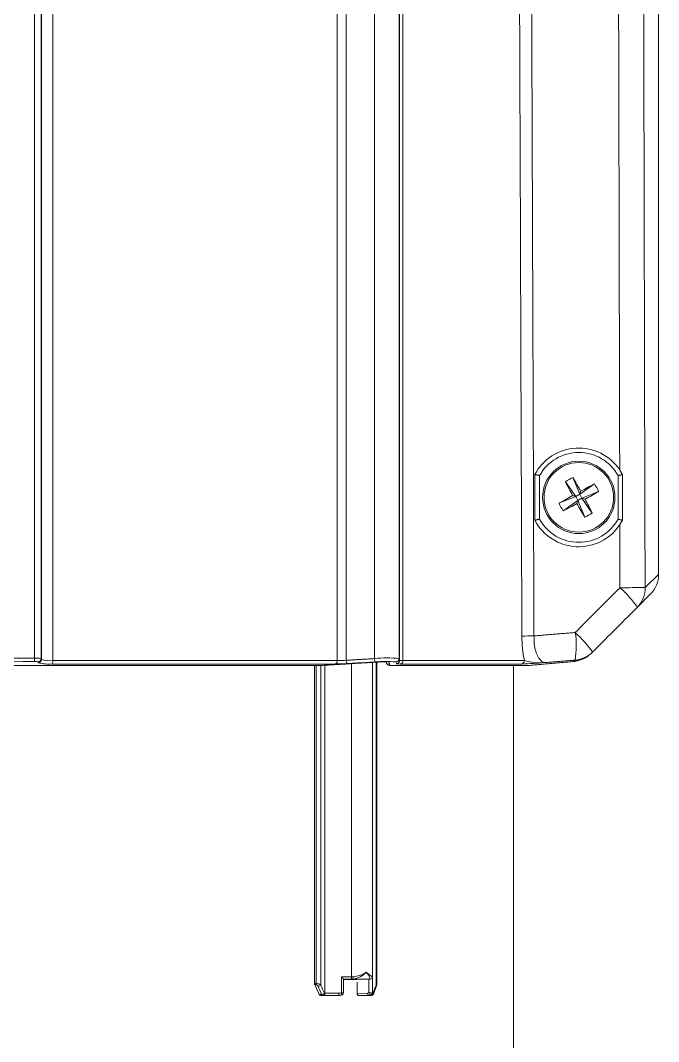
# Model space of a CAD drawing. Extents: x 8 to 113, y 2 to 87.
# Drawn here: x 49.362 to 52.202, y 63.777 to 68.325 of the extents above; entities that cross this region are included whole.
import ezdxf

# ---------------------------------------------------------------- set-up
doc = ezdxf.new("R2010")
doc.units = 0
doc.header["$MEASUREMENT"] = 0
doc.layers.add('OBJECT', color=7, linetype='CONTINUOUS')

msp = doc.modelspace()

# ---------------------------------------------------------------- linework, layer by layer
at = {"layer": 'OBJECT', "linetype": 'Continuous', "lineweight": 15}
for p, q in [((52.2022, 70.5414), (52.2022, 65.8575)), ((49.4245, 65.4847), (49.4245, 69.9096)), ((49.4545, 65.4837), (49.4545, 69.7824)), ((49.4559, 65.4791), (49.4559, 69.6927)), ((49.5064, 69.6927), (49.5064, 65.4737)), ((50.9384, 65.4828), (50.9384, 69.5377)), ((51.0474, 69.5417), (51.0474, 65.483)), ((50.772, 65.4737), (50.772, 69.3927)), ((50.8125, 69.3927), (50.8125, 65.4754)), ((51.0497, 65.4753), (51.0497, 69.3927)), ((51.0645, 69.3927), (51.0645, 65.4737)), ((51.6722, 66.2976), (51.6722, 66.1039)), ((51.7874, 66.2707), (51.8333, 66.2049)), ((51.8208, 66.289), (51.8513, 66.2147)), ((52.0222, 66.2976), (52.0222, 66.1039)), ((51.9172, 66.2606), (51.8513, 66.2147)), ((51.8554, 66.2284), (51.8513, 66.2147)), ((51.9354, 66.2272), (51.8611, 66.1967)), ((51.759, 66.1743), (51.8333, 66.2049)), ((51.7772, 66.1409), (51.8431, 66.1869)), ((51.8333, 66.2049), (51.8196, 66.2089)), ((51.8333, 66.2049), (51.8513, 66.2147)), ((51.8333, 66.2049), (51.8431, 66.1869)), ((51.8391, 66.1731), (51.8431, 66.1869)), ((51.8611, 66.1967), (51.8431, 66.1869)), ((51.8736, 66.1126), (51.8431, 66.1869)), ((51.8611, 66.1967), (51.8513, 66.2147)), ((51.9071, 66.1308), (51.8611, 66.1967)), ((51.8611, 66.1967), (51.8748, 66.1926)), ((52.1422, 65.7998), (52.2022, 65.8575)), ((52.1655, 65.7691), (52.1079, 65.7115)), ((47.3348, 65.4522), (50.6797, 65.4522)), ((47.3356, 65.4521), (50.6789, 65.4521)), ((49.4245, 65.4847), (49.4247, 65.4698)), ((50.7631, 65.4587), (49.5039, 65.4587)), ((49.5064, 65.4737), (50.772, 65.4737)), ((50.671, 65.4521), (50.671, 64.0366)), ((50.6788, 64.0366), (50.6788, 65.4521)), ((50.6993, 65.4525), (50.6993, 64.0285)), ((50.7174, 65.4533), (50.7174, 63.9923)), ((50.8125, 65.4754), (50.8133, 65.4604)), ((50.8349, 64.0656), (50.8349, 65.4601)), ((50.9287, 65.4657), (50.9287, 64.0656)), ((50.9288, 65.4657), (50.9288, 63.9923)), ((50.9384, 65.4828), (50.9393, 65.4679)), ((50.9449, 64.0285), (50.9449, 65.4667)), ((50.9486, 64.0341), (50.9486, 65.4669)), ((51.0224, 65.4521), (51.6221, 65.4521)), ((51.0234, 65.4522), (51.6235, 65.4522)), ((51.5919, 65.4587), (51.0541, 65.4587)), ((51.0645, 65.4737), (51.6051, 65.4737)), ((51.5572, 62.8785), (51.5572, 65.4521)), ((50.671, 64.0366), (50.6788, 64.0366)), ((50.7903, 64.065), (50.8349, 64.0656)), ((50.7903, 63.9947), (50.7903, 64.065)), ((50.835, 64.0556), (50.8003, 64.0551)), ((50.8003, 63.9947), (50.8003, 64.0551)), ((50.843, 64.0657), (50.8349, 64.0656)), ((50.8422, 64.0557), (50.9185, 64.0557)), ((50.86, 64.0538), (50.9123, 64.055)), ((50.8608, 64.0421), (50.8608, 63.992)), ((50.9123, 63.9947), (50.9123, 64.055)), ((50.9189, 64.0551), (50.9189, 64.0556)), ((50.9287, 64.0656), (50.9288, 64.065)), ((50.9288, 64.065), (50.9288, 63.9947)), ((50.6797, 64.0316), (50.672, 64.0316)), ((50.6866, 64.0235), (50.6797, 64.0316)), ((50.6914, 63.987), (50.7023, 63.9873)), ((50.7174, 63.9923), (50.7151, 63.9923)), ((50.7174, 63.9923), (50.7798, 63.9931)), ((50.7903, 63.9947), (50.8003, 63.9947)), ((50.8608, 63.992), (50.9066, 63.9931)), ((50.9123, 63.9947), (50.9288, 63.9947)), ((50.9288, 63.9931), (50.9288, 63.9923)), ((50.931, 63.9923), (50.9288, 63.9923)), ((50.7086, 63.9823), (50.6979, 63.982)), ((50.7138, 63.9823), (50.7086, 63.9823)), ((50.78, 63.9831), (50.7138, 63.9823)), ((50.7475, 63.9821), (50.7857, 63.9831)), ((50.7857, 63.9831), (50.78, 63.9831)), ((50.9132, 63.9831), (50.8676, 63.9821)), ((50.9128, 63.982), (50.9236, 63.9823)), ((50.9189, 63.9831), (50.9132, 63.9831)), ((50.919, 63.9823), (50.9189, 63.9831)), ((50.9236, 63.9823), (50.919, 63.9823))]:
    msp.add_line(p, q, dxfattribs=at)
at = {"layer": 'OBJECT', "linetype": 'Continuous', "lineweight": 15, "flags": 128}
for points in [[(50.9919, 65.4617), (50.9925, 65.4604), (50.9952, 65.4572), (50.998, 65.4552), (51.0004, 65.4541), (51.0026, 65.4534), (51.0056, 65.4528), (51.0171, 65.4522), (51.0271, 65.4522)], [(50.9467, 64.025), (50.9481, 64.0296), (50.9484, 64.0338)], [(50.9066, 63.9931), (50.9068, 63.9911), (50.9072, 63.9893), (50.9078, 63.9875), (50.9086, 63.986), (50.9096, 63.9848), (50.9107, 63.9839), (50.9119, 63.9833), (50.9132, 63.9831)], [(50.9328, 63.9887), (50.9329, 63.9888), (50.9329, 63.9896), (50.9326, 63.9904), (50.9319, 63.9913), (50.931, 63.9923)], [(50.9328, 63.9887), (50.9363, 63.9977), (50.9467, 64.025)], [(50.9467, 64.025), (50.9467, 64.0251), (50.9468, 64.0258), (50.9465, 64.0267), (50.9458, 64.0276), (50.9449, 64.0285)]]:
    msp.add_lwpolyline(points, dxfattribs=at)
at = {"layer": 'OBJECT', "linetype": 'Continuous', "lineweight": 15}
for radius in [0.161, 0.1549]:
    msp.add_circle((51.8472, 66.2008), radius, dxfattribs=at)
for centre, radius, start, end in [((51.8466, 66.2008), 0.2198, 33.7977, 152.3878), ((51.8472, 66.2008), 0.2, 28.955, 151.045), ((51.9937, 65.9321), 0.3965, 115.8487, 121.3493), ((54.2581, 67.5178), 2.7676, 206.7808, 208.2247), ((49.4342, 64.8878), 2.7676, 28.9733, 30.4172), ((53.1642, 63.7899), 2.7676, 116.7808, 118.2247), ((50.5342, 68.6138), 2.7676, 298.9733, 300.4172), ((51.5786, 66.0543), 0.3965, 25.8487, 31.3493), ((53.1602, 63.7877), 2.7676, 118.9733, 120.4172), ((52.1159, 66.3472), 0.3965, 205.8487, 211.3493), ((50.5302, 68.6117), 2.7676, 296.7808, 298.2247), ((54.2603, 67.5138), 2.7676, 208.9733, 210.4172), ((49.4363, 64.8838), 2.7676, 26.7808, 28.2247), ((51.7008, 66.4694), 0.3965, 295.8487, 301.3493), ((51.8466, 66.2008), 0.2198, 207.6579, 326.4667), ((51.8472, 66.2008), 0.2, 208.955, 331.045), ((52.0772, 65.8575), 0.125, 314.9999, 359.9996), ((52.0772, 65.8575), 0.125, 314.9996, 359.9998), ((52.0404, 69.4029), 3.6044, 269.8421, 271.6188), ((51.6731, 65.402), 0.5337, 35.4392, 47.9698), ((52.0239, 65.7949), 0.1184, 315.2079, 2.4154), ((51.6485, 63.4701), 2.1137, 90.0211, 91.4819), ((52.1212, 65.5821), 0.5274, 179.8944, 191.8629), ((51.4566, 65.5383), 0.3794, 350.5505, 9.221), ((51.4738, 65.2027), 0.5337, 35.4393, 47.9697), ((51.8203, 65.6005), 0.1249, 274.8628, 314.9985), ((49.0072, 97.6), 32.1329, 269.25555, 270.74445), ((49.434, 65.3295), 0.1555, 82.4297, 93.5027), ((49.4284, 65.4154), 0.0545, 78.0151, 93.8643), ((49.4395, 65.4837), 0.015, 270.8218, 359.7547), ((49.4409, 65.4792), 0.015, 270.8389, 359.755), ((49.4882, 65.6441), 0.186, 255.3214, 274.83), ((49.4937, 65.5936), 0.1205, 251.719, 276.059), ((49.4799, 65.4705), 0.0267, 333.9186, 6.8844), ((50.7582, 65.4718), 0.0139, 290.391, 7.8645), ((50.7668, 66.0891), 0.6154, 270.482, 274.2518), ((50.9934, 65.0233), 0.4629, 83.2985, 96.8205), ((50.9869, 64.9975), 0.4728, 84.3624, 95.7755), ((51.0051, 65.4685), 0.015, 207.4184, 273.8809), ((51.0324, 65.483), 0.015, 273.6367, 359.8882), ((51.0347, 65.4753), 0.015, 273.76, 359.8946), ((51.0506, 65.4723), 0.014, 284.5233, 5.7302), ((51.5903, 65.4734), 0.0148, 276.304, 0.9979), ((51.452, 68.7893), 3.3335, 272.4059, 274.2317), ((51.6775, 65.7438), 0.2797, 254.9893, 274.1957), ((50.8303, 64.1521), 0.0971, 277.0493, 316.8682), ((50.8321, 64.192), 0.1268, 274.8977, 302.9986), ((51.288, 64.5827), 0.6298, 232.1112, 235.1806), ((50.8614, 64.0427), 0.0586, 12.8132, 47.2216), ((50.6752, 63.9976), 0.0392, 52.1632, 84.7792), ((50.6921, 64.0365), 0.0133, 179.7083, 201.7698), ((55.8922, 69.2253), 7.2565, 225.32628, 225.43731), ((53.4115, 64.0949), 2.5768, 180.6525, 180.8748), ((50.9184, 57.2975), 6.7586, 90.64605, 90.70719), ((50.8122, 64.0629), 0.0309, 346.509, 5.165), ((50.9265, 63.4064), 0.6488, 90.6707, 91.2491), ((50.9184, 64.0656), 0.00999, 270.8836, 0.0392), ((50.9186, 64.0551), 0.000542, 57.3328, 92.7004), ((50.9187, 64.0656), 0.01, 270.705, 359.997), ((50.9188, 64.0651), 0.00995, 270.3596, 359.5825), ((50.9284, 64.065), 0.000658, 60.3976, 92.7096), ((50.9399, 64.0359), 0.00887, 304.0907, 348.3129), ((50.6839, 64.049), 0.0256, 276.0508, 306.9258), ((50.6998, 64.0126), 0.0254, 275.7528, 307.0357), ((50.7092, 63.9895), 0.00727, 197.9668, 264.7585), ((50.7063, 63.9909), 0.00893, 285.0092, 8.8614), ((50.7794, 64.0316), 0.0385, 270.5839, 286.3997), ((53.3564, 64.0224), 2.5768, 180.6525, 180.8748), ((55.0445, 65.2603), 4.4385, 196.5682, 196.6924), ((50.7903, 63.9947), 0.01, 303.1729, 0), ((50.9063, 64.0055), 0.0124, 271.5901, 299.1428), ((50.9245, 63.9976), 0.0125, 193.486, 256.2808), ((50.9188, 63.9931), 0.01, 270.705, 359.997), ((50.9188, 63.9923), 0.0101, 271.0133, 359.6898), ((50.9191, 63.9948), 0.00966, 284.3886, 359.1693), ((50.9219, 63.9912), 0.00908, 280.6009, 6.7776), ((50.9235, 63.9923), 0.01, 271.4013, 338.9702), ((51.0299, 63.9945), 0.1011, 179.9394, 180.8269), ((50.6985, 63.9894), 0.00742, 198.9407, 266.0274), ((50.7794, 64.0239), 0.0408, 270.7673, 289.552), ((50.7851, 63.9976), 0.0145, 272.0859, 303.1393), ((50.7929, 63.9907), 0.00527, 271.4935, 302.9265), ((50.9127, 64.0008), 0.0177, 271.6723, 299.8674), ((50.9179, 63.9868), 0.00385, 284.8463, 339.1486)]:
    msp.add_arc(centre, radius, start, end, dxfattribs=at)
for centre, major_axis, ratio, start_param, end_param in [((49.0072, 63.9648), (2.55, 0.0629), 0.024702, 0.758857, 0.790332), ((49.0072, 63.7092), (-2.07, 4.3598), 0.341567, 4.61456, 4.624683), ((49.0011, 63.7242), (-2.0822, 4.3854), 0.341567, 4.61087, 4.619048), ((49.0072, 63.7292), (-2.0921, 4.3846), 0.342406, 4.6097, 4.617878), ((49.0072, 63.7292), (2.0921, 4.3846), 0.342406, 4.93359, 4.941768), ((49.0072, 63.9376), (2.55, 0.0314), 0.012353, 0.819544, 0.845789), ((49.0072, 63.9376), (2.55, 0.0314), 0.012353, 0.726699, 0.752944)]:
    msp.add_ellipse(centre, major_axis=major_axis, ratio=ratio, start_param=start_param, end_param=end_param, dxfattribs=at)
for points, knots in [([(52.1303, 70.5414), (52.1305, 70.4636), (52.1316, 70.0525), (52.1357, 68.472), (52.1393, 66.9693), (52.1422, 65.7998)], [0, 0, 0, 0, 0.049218, 0.260105, 1, 1, 1, 1]), ([(51.5938, 65.5831), (51.5937, 65.6244), (51.593, 65.8311), (51.5899, 66.699), (51.5851, 68.0275), (51.5808, 69.1907), (51.5789, 69.6927)], [0, 0, 0, 0, 0.030171, 0.150856, 0.633595, 1, 1, 1, 1]), ([(51.6324, 69.6934), (51.634, 69.2904), (51.6372, 68.4572), (51.6423, 67.0873), (51.6458, 66.1204), (51.6477, 65.5838)], [0, 0, 0, 0, 0.294131, 0.608268, 1, 1, 1, 1]), ([(52.0292, 66.3231), (52.0286, 66.5786), (52.027, 67.2643), (52.0245, 68.3451), (52.0224, 69.1704), (52.0215, 69.5654)], [0, 0, 0, 0, 0.236338, 0.634505, 1, 1, 1, 1]), ([(51.8311, 65.5991), (51.89, 65.658), (51.9564, 65.7244), (52.0228, 65.7908), (52.0304, 65.7984)], [0, 0, 0, 0, 0.885696, 1, 1, 1, 1]), ([(52.1079, 65.7115), (52.0491, 65.6526), (51.9827, 65.5862), (51.9162, 65.5198), (51.9086, 65.5122)], [0, 0, 0, 0, 0.885696, 1, 1, 1, 1]), ([(51.6477, 65.5838), (51.6478, 65.5715), (51.6481, 65.5471), (51.6552, 65.5143), (51.6663, 65.4879), (51.6812, 65.4685), (51.6921, 65.4662), (51.698, 65.4649)], [0, 0, 0, 0, 0.182195, 0.364245, 0.551044, 0.759196, 1, 1, 1, 1]), ([(51.9024, 65.5059), (51.8911, 65.4965), (51.8684, 65.4776), (51.8394, 65.4724), (51.8249, 65.4698)], [0, 0, 0, 0, 0.5, 1, 1, 1, 1]), ([(49.4411, 65.4642), (49.4409, 65.465), (49.4404, 65.4665), (49.4399, 65.4681), (49.4397, 65.4687)], [0, 0, 0, 0, 0.564416, 1, 1, 1, 1]), ([(50.6797, 65.4522), (50.6863, 65.4522), (50.6998, 65.4524), (50.7162, 65.4532), (50.7246, 65.4536)], [0, 0, 0, 0, 0.487697, 1, 1, 1, 1]), ([(50.8133, 65.4604), (50.8046, 65.46), (50.7862, 65.459), (50.7711, 65.4588), (50.7631, 65.4587)], [0, 0, 0, 0, 0.474047, 1, 1, 1, 1]), ([(50.9393, 65.4679), (50.9293, 65.4673), (50.8873, 65.4648), (50.8453, 65.4623), (50.8133, 65.4604)], [0, 0, 0, 0, 0.237767, 1, 1, 1, 1]), ([(50.9918, 65.4616), (50.9911, 65.4636), (50.9902, 65.4661), (50.9894, 65.4688), (50.9892, 65.4693)], [0, 0, 0, 0, 0.807654, 1, 1, 1, 1]), ([(51.0061, 65.4535), (51.0071, 65.4531), (51.0091, 65.4524), (51.0186, 65.4522), (51.0234, 65.4522)], [0, 0, 0, 0, 0.494002, 1, 1, 1, 1]), ([(51.0357, 65.4603), (51.0355, 65.4609), (51.0347, 65.4634), (51.0339, 65.466), (51.0333, 65.468)], [0, 0, 0, 0, 0.226062, 1, 1, 1, 1]), ([(51.0541, 65.4587), (51.049, 65.4588), (51.0386, 65.459), (51.0367, 65.4599), (51.0357, 65.4603)], [0, 0, 0, 0, 0.488115, 1, 1, 1, 1]), ([(51.0497, 65.4753), (51.0504, 65.4748), (51.0519, 65.4739), (51.0602, 65.4738), (51.0645, 65.4737)], [0, 0, 0, 0, 0.487928, 1, 1, 1, 1]), ([(51.8249, 65.4698), (51.8251, 65.47), (51.8257, 65.4706), (51.829, 65.474), (51.8309, 65.476)], [0, 0, 0, 0, 0.423826, 1, 1, 1, 1]), ([(50.672, 64.0316), (50.6716, 64.0326), (50.671, 64.0342), (50.671, 64.036), (50.671, 64.0366)], [0, 0, 0, 0, 0.642154, 1, 1, 1, 1]), ([(50.7174, 63.9923), (50.7174, 63.9912), (50.7173, 63.9891), (50.7168, 63.9862), (50.7159, 63.9839), (50.7149, 63.9826), (50.7141, 63.9823), (50.7138, 63.9823), (50.7138, 63.9823)], [0, 0, 0, 0, 0.199775, 0.39934, 0.6047, 0.822989, 0.990404, 1, 1, 1, 1]), ([(50.8676, 63.9821), (50.8669, 63.9822), (50.8653, 63.9824), (50.8633, 63.9841), (50.8617, 63.9867), (50.8609, 63.9895), (50.8608, 63.9913), (50.8608, 63.992)], [0, 0, 0, 0, 0.215203, 0.430416, 0.645397, 0.860035, 1, 1, 1, 1])]:
    msp.add_open_spline(points, degree=3, knots=knots, dxfattribs=at)
for points in [[(52.0415, 66.3024), (52.0292, 66.3231)], [(51.6518, 66.3027), (51.6519, 66.0988)], [(51.6518, 66.3027), (51.6722, 66.2976)], [(52.0415, 66.3024), (52.0222, 66.2976)], [(52.0414, 66.0991), (52.0415, 66.3024)], [(51.6519, 66.0988), (51.6722, 66.1039)], [(52.0414, 66.0991), (52.0222, 66.1039)], [(52.0298, 66.0794), (52.0414, 66.0991)], [(52.0304, 65.7984), (52.0298, 66.0794)], [(51.6477, 65.5838), (51.8311, 65.5991)], [(51.9086, 65.5122), (51.9024, 65.5059)], [(48.5899, 65.4847), (49.4245, 65.4847)], [(49.4545, 65.4837), (49.4559, 65.4791)], [(50.7246, 65.4536), (51.0007, 65.47)], [(50.8125, 65.4754), (50.9384, 65.4828)], [(50.9879, 65.4692), (50.9918, 65.4616)], [(51.0007, 65.47), (51.0061, 65.4535)], [(51.0474, 65.483), (51.0497, 65.4753)], [(51.6235, 65.4522), (51.8249, 65.4698)], [(51.8309, 65.476), (51.698, 65.4649)], [(51.8249, 65.4698), (51.8669, 65.481)], [(50.7174, 63.9923), (50.7174, 63.9923)], [(50.9288, 63.9923), (50.9288, 63.9923)]]:
    msp.add_open_spline(points, degree=1, dxfattribs=at)

doc.saveas('drawing.dxf')
